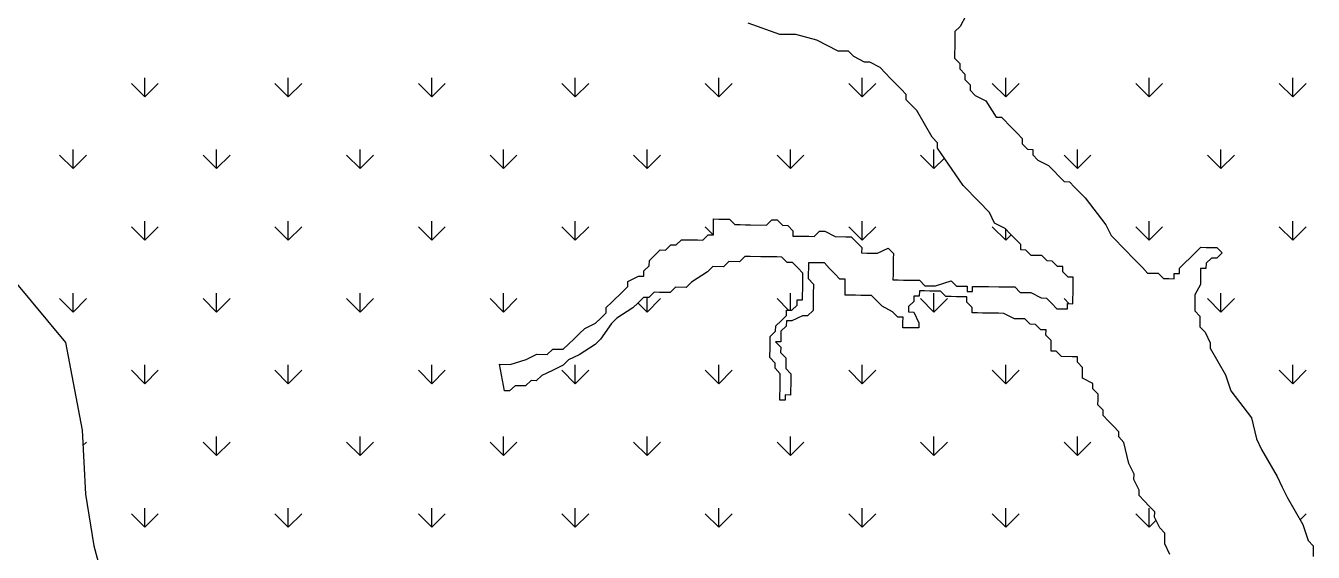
# Model space of a CAD drawing. Header units: metres. Extents: x 266585 to 279238, y 2117616 to 2127268.
# Drawn here: x 267594 to 268561, y 2119465 to 2119861 of the extents above; entities that cross this region are included whole.
import ezdxf

# ---------------------------------------------------------------- set-up
doc = ezdxf.new("R2010")
doc.units = ezdxf.units.M
doc.layers.add('MANGROOVES', color=112, linetype='Continuous')

msp = doc.modelspace()

# ---------------------------------------------------------------- linework, layer by layer
at = {"layer": 'MANGROOVES'}
for p, q in [((268300.06, 2119868.24), (268295.96, 2119860.34)), ((268160.49, 2119854.36), (268136.72, 2119862.67)), ((268172.43, 2119854.18), (268160.49, 2119854.36)), ((268188.3, 2119849.97), (268172.43, 2119854.18)), ((268291.92, 2119856.42), (268291.81, 2119848.45)), ((268295.96, 2119860.34), (268291.92, 2119856.42)), ((268204.11, 2119841.77), (268188.3, 2119849.97)), ((268291.75, 2119844.47), (268291.69, 2119840.49)), ((268291.81, 2119848.45), (268291.75, 2119844.47)), ((268212.07, 2119841.65), (268204.11, 2119841.77)), ((268215.99, 2119837.61), (268212.07, 2119841.65)), ((268223.89, 2119833.52), (268215.99, 2119837.61)), ((268291.69, 2119840.49), (268291.63, 2119836.51)), ((268291.63, 2119836.51), (268295.55, 2119832.47)), ((268227.88, 2119833.46), (268223.89, 2119833.52)), ((268235.78, 2119829.36), (268227.88, 2119833.46)), ((268239.7, 2119825.32), (268235.78, 2119829.36)), ((268243.63, 2119821.28), (268239.7, 2119825.32)), ((268295.55, 2119832.47), (268295.5, 2119828.49)), ((268295.5, 2119828.49), (268299.42, 2119824.45)), ((268299.42, 2119824.45), (268299.36, 2119820.46)), ((268247.55, 2119817.24), (268243.63, 2119821.28)), ((268251.47, 2119813.2), (268247.55, 2119817.24)), ((268299.36, 2119820.46), (268303.28, 2119816.42)), ((268303.28, 2119816.42), (268303.23, 2119812.44)), ((268255.39, 2119809.16), (268251.47, 2119813.2)), ((268255.34, 2119805.18), (268255.39, 2119809.16)), ((268263.18, 2119797.1), (268255.34, 2119805.18)), ((268303.23, 2119812.44), (268307.15, 2119808.4)), ((268307.15, 2119808.4), (268315.05, 2119804.3)), ((268274.83, 2119777.01), (268263.18, 2119797.1)), ((268315.05, 2119804.3), (268322.84, 2119792.24)), ((268322.84, 2119792.24), (268326.82, 2119792.18)), ((268326.82, 2119792.18), (268334.67, 2119784.1)), ((268278.76, 2119772.97), (268274.83, 2119777.01)), ((268334.67, 2119784.1), (268338.59, 2119780.07)), ((268338.59, 2119780.07), (268342.51, 2119776.03)), ((268342.51, 2119776.03), (268342.45, 2119772.04)), ((268278.7, 2119768.99), (268278.76, 2119772.97)), ((268298.2, 2119740.83), (268278.7, 2119768.99)), ((268342.45, 2119772.04), (268346.38, 2119768)), ((268346.38, 2119768), (268350.36, 2119767.95)), ((268350.36, 2119767.95), (268350.3, 2119763.96)), ((268350.3, 2119763.96), (268354.22, 2119759.92)), ((268354.22, 2119759.92), (268362.13, 2119755.83)), ((268362.13, 2119755.83), (268373.9, 2119743.71)), ((268309.97, 2119728.71), (268298.2, 2119740.83)), ((268373.9, 2119743.71), (268377.88, 2119743.65)), ((268377.88, 2119743.65), (268381.8, 2119739.61)), ((268381.8, 2119739.61), (268385.72, 2119735.57)), ((268317.81, 2119720.63), (268309.97, 2119728.71)), ((268385.72, 2119735.57), (268389.65, 2119731.53)), ((268389.65, 2119731.53), (268405.28, 2119711.39)), ((268321.68, 2119712.61), (268317.81, 2119720.63)), ((268110.56, 2119707.73), (268110.68, 2119715.69)), ((268110.68, 2119715.69), (268114.66, 2119715.64)), ((268114.66, 2119715.64), (268118.64, 2119715.58)), ((268118.64, 2119715.58), (268122.62, 2119715.52)), ((268122.62, 2119715.52), (268126.54, 2119711.48)), ((268126.54, 2119711.48), (268130.53, 2119711.42)), ((268130.53, 2119711.42), (268134.51, 2119711.36)), ((268134.51, 2119711.36), (268138.49, 2119711.3)), ((268138.49, 2119711.3), (268150.43, 2119711.13)), ((268150.43, 2119711.13), (268154.47, 2119715.05)), ((268154.47, 2119715.05), (268158.45, 2119714.99)), ((268158.45, 2119714.99), (268162.37, 2119710.95)), ((268162.37, 2119710.95), (268166.35, 2119710.9)), ((268166.35, 2119710.9), (268170.28, 2119706.86)), ((268329.58, 2119708.51), (268321.68, 2119712.61)), ((268333.5, 2119704.47), (268329.58, 2119708.51)), ((268405.28, 2119711.39), (268409.14, 2119703.36)), ((268082.52, 2119696.19), (268086.56, 2119700.12)), ((268086.56, 2119700.12), (268090.54, 2119700.06)), ((268090.54, 2119700.06), (268098.5, 2119699.94)), ((268098.5, 2119699.94), (268102.48, 2119699.88)), ((268102.48, 2119699.88), (268106.52, 2119703.81)), ((268106.52, 2119703.81), (268110.5, 2119703.75)), ((268110.5, 2119703.75), (268110.56, 2119707.73)), ((268170.28, 2119706.86), (268170.22, 2119702.88)), ((268170.22, 2119702.88), (268174.2, 2119702.82)), ((268174.2, 2119702.82), (268178.18, 2119702.76)), ((268178.18, 2119702.76), (268182.16, 2119702.7)), ((268182.16, 2119702.7), (268186.14, 2119702.64)), ((268186.14, 2119702.64), (268190.18, 2119706.57)), ((268190.18, 2119706.57), (268194.16, 2119706.51)), ((268194.16, 2119706.51), (268202.07, 2119702.41)), ((268202.07, 2119702.41), (268210.03, 2119702.29)), ((268210.03, 2119702.29), (268214.01, 2119702.23)), ((268214.01, 2119702.23), (268217.93, 2119698.19)), ((268341.35, 2119696.39), (268333.5, 2119704.47)), ((268409.14, 2119703.36), (268420.91, 2119691.24)), ((268066.48, 2119688.46), (268070.52, 2119692.38)), ((268070.52, 2119692.38), (268074.5, 2119692.33)), ((268074.5, 2119692.33), (268078.54, 2119696.25)), ((268078.54, 2119696.25), (268082.52, 2119696.19)), ((268217.93, 2119698.19), (268221.86, 2119694.15)), ((268221.86, 2119694.15), (268221.8, 2119690.17)), ((268221.8, 2119690.17), (268225.78, 2119690.12)), ((268225.78, 2119690.12), (268229.76, 2119690.06)), ((268229.76, 2119690.06), (268233.74, 2119690)), ((268233.74, 2119690), (268241.76, 2119693.86)), ((268241.76, 2119693.86), (268245.69, 2119689.82)), ((268245.69, 2119689.82), (268245.63, 2119685.84)), ((268341.29, 2119692.41), (268341.35, 2119696.39)), ((268345.27, 2119692.35), (268341.29, 2119692.41)), ((268349.19, 2119688.31), (268345.27, 2119692.35)), ((268420.91, 2119691.24), (268424.83, 2119687.2)), ((268468.63, 2119686.56), (268472.67, 2119690.49)), ((268472.67, 2119690.49), (268476.71, 2119694.41)), ((268476.71, 2119694.41), (268480.69, 2119694.35)), ((268480.69, 2119694.35), (268484.67, 2119694.3)), ((268484.67, 2119694.3), (268488.65, 2119694.24)), ((268492.57, 2119690.2), (268488.53, 2119686.27)), ((268488.65, 2119694.24), (268492.57, 2119690.2)), ((268058.34, 2119676.63), (268062.38, 2119680.56)), ((268062.38, 2119680.56), (268062.44, 2119684.54)), ((268062.44, 2119684.54), (268066.48, 2119688.46)), ((268110.15, 2119679.86), (268106.11, 2119675.93)), ((268118.12, 2119679.74), (268110.15, 2119679.86)), ((268122.16, 2119683.66), (268118.12, 2119679.74)), ((268130.12, 2119683.55), (268122.16, 2119683.66)), ((268134.16, 2119687.47), (268130.12, 2119683.55)), ((268138.14, 2119687.41), (268134.16, 2119687.47)), ((268146.1, 2119687.3), (268138.14, 2119687.41)), ((268150.08, 2119687.24), (268146.1, 2119687.3)), ((268154.06, 2119687.18), (268150.08, 2119687.24)), ((268158.04, 2119687.12), (268154.06, 2119687.18)), ((268162.02, 2119687.06), (268158.04, 2119687.12)), ((268165.95, 2119683.02), (268162.02, 2119687.06)), ((268169.93, 2119682.97), (268165.95, 2119683.02)), ((268173.85, 2119678.93), (268169.93, 2119682.97)), ((268181.87, 2119682.79), (268181.81, 2119678.81)), ((268185.85, 2119682.73), (268181.87, 2119682.79)), ((268189.83, 2119682.68), (268185.85, 2119682.73)), ((268193.82, 2119682.62), (268189.83, 2119682.68)), ((268197.74, 2119678.58), (268193.82, 2119682.62)), ((268245.57, 2119681.86), (268245.51, 2119677.88)), ((268245.63, 2119685.84), (268245.57, 2119681.86)), ((268357.16, 2119688.19), (268349.19, 2119688.31)), ((268361.08, 2119684.15), (268357.16, 2119688.19)), ((268365.06, 2119684.1), (268361.08, 2119684.15)), ((268368.98, 2119680.06), (268365.06, 2119684.1)), ((268372.96, 2119680), (268368.98, 2119680.06)), ((268372.91, 2119676.02), (268372.96, 2119680)), ((268424.83, 2119687.2), (268428.76, 2119683.16)), ((268428.76, 2119683.16), (268432.68, 2119679.13)), ((268460.55, 2119678.72), (268464.59, 2119682.64)), ((268464.59, 2119682.64), (268468.63, 2119686.56)), ((268480.51, 2119682.41), (268480.45, 2119678.43)), ((268484.55, 2119686.33), (268480.51, 2119682.41)), ((268488.53, 2119686.27), (268484.55, 2119686.33)), ((267584.48, 2119670.27), (267624, 2119622.93)), ((268046.28, 2119668.84), (268054.3, 2119672.71)), ((268054.3, 2119672.71), (268058.28, 2119672.65)), ((268058.28, 2119672.65), (268058.34, 2119676.63)), ((268106.11, 2119675.93), (268094.05, 2119668.15)), ((268177.77, 2119674.89), (268173.85, 2119678.93)), ((268177.66, 2119666.92), (268177.72, 2119670.9)), ((268177.72, 2119670.9), (268177.77, 2119674.89)), ((268181.76, 2119674.83), (268181.7, 2119670.85)), ((268181.7, 2119670.85), (268185.62, 2119666.81)), ((268181.81, 2119678.81), (268181.76, 2119674.83)), ((268201.66, 2119674.54), (268197.74, 2119678.58)), ((268205.58, 2119670.5), (268201.66, 2119674.54)), ((268209.56, 2119670.44), (268205.58, 2119670.5)), ((268209.51, 2119666.46), (268209.56, 2119670.44)), ((268245.45, 2119673.9), (268245.39, 2119669.92)), ((268245.39, 2119669.92), (268249.38, 2119669.86)), ((268245.51, 2119677.88), (268245.45, 2119673.9)), ((268249.38, 2119669.86), (268253.36, 2119669.8)), ((268253.36, 2119669.8), (268257.34, 2119669.74)), ((268257.34, 2119669.74), (268261.32, 2119669.68)), ((268261.32, 2119669.68), (268265.3, 2119669.62)), ((268265.3, 2119669.62), (268269.22, 2119665.58)), ((268376.83, 2119671.98), (268372.91, 2119676.02)), ((268380.81, 2119671.92), (268376.83, 2119671.98)), ((268380.75, 2119667.94), (268380.81, 2119671.92)), ((268432.68, 2119679.13), (268436.6, 2119675.09)), ((268436.6, 2119675.09), (268444.57, 2119674.97)), ((268444.57, 2119674.97), (268448.49, 2119670.93)), ((268448.49, 2119670.93), (268452.47, 2119670.87)), ((268452.47, 2119670.87), (268456.45, 2119670.81)), ((268456.45, 2119670.81), (268456.51, 2119674.79)), ((268456.51, 2119674.79), (268460.49, 2119674.74)), ((268460.49, 2119674.74), (268460.55, 2119678.72)), ((268476.36, 2119670.52), (268476.3, 2119666.54)), ((268476.47, 2119678.48), (268476.36, 2119670.52)), ((268480.45, 2119678.43), (268476.47, 2119678.48)), ((268034.11, 2119653.09), (268042.18, 2119660.94)), ((268042.18, 2119660.94), (268046.22, 2119664.86)), ((268046.22, 2119664.86), (268046.28, 2119668.84)), ((268066.07, 2119660.59), (268062.03, 2119656.67)), ((268070.05, 2119660.53), (268066.07, 2119660.59)), ((268078.01, 2119660.41), (268070.05, 2119660.53)), ((268082.05, 2119664.34), (268078.01, 2119660.41)), ((268090.02, 2119664.22), (268082.05, 2119664.34)), ((268094.05, 2119668.15), (268090.02, 2119664.22)), ((268177.54, 2119658.96), (268177.6, 2119662.94)), ((268177.6, 2119662.94), (268177.66, 2119666.92)), ((268185.62, 2119666.81), (268185.5, 2119658.84)), ((268209.39, 2119658.49), (268209.45, 2119662.48)), ((268209.45, 2119662.48), (268209.51, 2119666.46)), ((268265.18, 2119661.66), (268265.13, 2119657.68)), ((268269.16, 2119661.6), (268265.18, 2119661.66)), ((268273.15, 2119661.54), (268269.16, 2119661.6)), ((268269.22, 2119665.58), (268273.2, 2119665.53)), ((268277.13, 2119661.49), (268273.15, 2119661.54)), ((268273.2, 2119665.53), (268277.19, 2119665.47)), ((268281.11, 2119661.43), (268277.13, 2119661.49)), ((268277.19, 2119665.47), (268289.19, 2119669.28)), ((268285.03, 2119657.39), (268281.11, 2119661.43)), ((268289.19, 2119669.28), (268293.11, 2119665.24)), ((268293.11, 2119665.24), (268297.09, 2119665.18)), ((268297.09, 2119665.18), (268301.07, 2119665.12)), ((268301.07, 2119665.12), (268301.01, 2119661.14)), ((268301.01, 2119661.14), (268304.99, 2119661.08)), ((268304.99, 2119661.08), (268305.05, 2119665.06)), ((268305.05, 2119665.06), (268309.03, 2119665)), ((268309.03, 2119665), (268313.01, 2119664.94)), ((268313.01, 2119664.94), (268317, 2119664.89)), ((268317, 2119664.89), (268324.96, 2119664.77)), ((268324.96, 2119664.77), (268328.94, 2119664.71)), ((268328.94, 2119664.71), (268332.92, 2119664.65)), ((268332.92, 2119664.65), (268336.9, 2119664.6)), ((268336.9, 2119664.6), (268340.82, 2119660.56)), ((268340.82, 2119660.56), (268348.79, 2119660.44)), ((268348.79, 2119660.44), (268356.69, 2119656.34)), ((268380.58, 2119655.99), (268380.64, 2119659.97)), ((268380.64, 2119659.97), (268380.69, 2119663.95)), ((268380.69, 2119663.95), (268380.75, 2119667.94)), ((268476.3, 2119666.54), (268472.2, 2119658.63)), ((268030.07, 2119649.17), (268034.11, 2119653.09)), ((268054.01, 2119652.8), (268049.97, 2119648.88)), ((268058.05, 2119656.72), (268054.01, 2119652.8)), ((268062.03, 2119656.67), (268058.05, 2119656.72)), ((268169.4, 2119647.13), (268173.44, 2119651.05)), ((268173.44, 2119651.05), (268173.5, 2119655.04)), ((268173.5, 2119655.04), (268177.48, 2119654.98)), ((268177.48, 2119654.98), (268177.54, 2119658.96)), ((268185.39, 2119650.88), (268185.33, 2119646.9)), ((268185.45, 2119654.86), (268185.39, 2119650.88)), ((268185.5, 2119658.84), (268185.45, 2119654.86)), ((268213.37, 2119658.44), (268209.39, 2119658.49)), ((268217.35, 2119658.38), (268213.37, 2119658.44)), ((268221.33, 2119658.32), (268217.35, 2119658.38)), ((268225.31, 2119658.26), (268221.33, 2119658.32)), ((268229.3, 2119658.2), (268225.31, 2119658.26)), ((268233.22, 2119654.16), (268229.3, 2119658.2)), ((268237.14, 2119650.12), (268233.22, 2119654.16)), ((268261.09, 2119653.76), (268257.05, 2119649.83)), ((268261.14, 2119657.74), (268261.09, 2119653.76)), ((268265.13, 2119657.68), (268261.14, 2119657.74)), ((268289.01, 2119657.33), (268285.03, 2119657.39)), ((268292.99, 2119657.27), (268289.01, 2119657.33)), ((268296.97, 2119657.21), (268292.99, 2119657.27)), ((268300.96, 2119657.16), (268296.97, 2119657.21)), ((268300.9, 2119653.17), (268300.96, 2119657.16)), ((268304.82, 2119649.13), (268300.9, 2119653.17)), ((268356.69, 2119656.34), (268360.67, 2119656.28)), ((268360.67, 2119656.28), (268364.59, 2119652.24)), ((268364.59, 2119652.24), (268368.52, 2119648.2)), ((268376.48, 2119648.09), (268376.54, 2119652.07)), ((268376.54, 2119652.07), (268380.52, 2119652.01)), ((268380.52, 2119652.01), (268380.58, 2119655.99)), ((268472.14, 2119654.65), (268472.03, 2119646.69)), ((268472.2, 2119658.63), (268472.14, 2119654.65)), ((268021.93, 2119637.34), (268025.97, 2119641.26)), ((268025.97, 2119641.26), (268030.01, 2119645.19)), ((268030.01, 2119645.19), (268030.07, 2119649.17)), ((268037.91, 2119641.09), (268033.87, 2119637.16)), ((268049.97, 2119648.88), (268037.91, 2119641.09)), ((268161.33, 2119639.28), (268165.37, 2119643.21)), ((268165.37, 2119643.21), (268165.42, 2119647.19)), ((268165.42, 2119647.19), (268169.4, 2119647.13)), ((268177.31, 2119643.03), (268169.29, 2119639.17)), ((268181.29, 2119642.97), (268177.31, 2119643.03)), ((268185.33, 2119646.9), (268181.29, 2119642.97)), ((268245.05, 2119646.03), (268237.14, 2119650.12)), ((268248.97, 2119641.99), (268245.05, 2119646.03)), ((268252.95, 2119641.93), (268248.97, 2119641.99)), ((268252.89, 2119637.95), (268252.95, 2119641.93)), ((268257.05, 2119649.83), (268256.99, 2119645.85)), ((268256.99, 2119645.85), (268260.97, 2119645.79)), ((268260.97, 2119645.79), (268264.83, 2119637.77)), ((268304.76, 2119645.15), (268304.82, 2119649.13)), ((268308.74, 2119645.09), (268304.76, 2119645.15)), ((268312.72, 2119645.04), (268308.74, 2119645.09)), ((268316.7, 2119644.98), (268312.72, 2119645.04)), ((268324.67, 2119644.86), (268316.7, 2119644.98)), ((268328.65, 2119644.8), (268324.67, 2119644.86)), ((268336.55, 2119640.7), (268328.65, 2119644.8)), ((268340.53, 2119640.65), (268336.55, 2119640.7)), ((268344.51, 2119640.59), (268340.53, 2119640.65)), ((268348.44, 2119636.55), (268344.51, 2119640.59)), ((268368.52, 2119648.2), (268372.5, 2119648.14)), ((268372.5, 2119648.14), (268376.48, 2119648.09)), ((268472.03, 2119646.69), (268475.95, 2119642.65)), ((268475.95, 2119642.65), (268475.89, 2119638.67)), ((268009.87, 2119629.55), (268013.91, 2119633.47)), ((268013.91, 2119633.47), (268021.93, 2119637.34)), ((268033.87, 2119637.16), (268025.74, 2119625.34)), ((268153.19, 2119627.46), (268157.23, 2119631.38)), ((268157.23, 2119631.38), (268157.29, 2119635.36)), ((268157.29, 2119635.36), (268161.33, 2119639.28)), ((268161.21, 2119631.32), (268161.15, 2119627.34)), ((268165.25, 2119635.24), (268161.21, 2119631.32)), ((268165.31, 2119639.23), (268165.25, 2119635.24)), ((268169.29, 2119639.17), (268165.31, 2119639.23)), ((268252.83, 2119633.96), (268252.89, 2119637.95)), ((268256.81, 2119633.91), (268252.83, 2119633.96)), ((268260.8, 2119633.85), (268256.81, 2119633.91)), ((268264.78, 2119633.79), (268260.8, 2119633.85)), ((268264.83, 2119637.77), (268264.78, 2119633.79)), ((268352.42, 2119636.49), (268348.44, 2119636.55)), ((268356.34, 2119632.45), (268352.42, 2119636.49)), ((268360.32, 2119632.39), (268356.34, 2119632.45)), ((268360.26, 2119628.41), (268360.32, 2119632.39)), ((268475.89, 2119638.67), (268475.83, 2119634.69)), ((268475.83, 2119634.69), (268479.76, 2119630.65)), ((267624, 2119622.93), (267636.45, 2119557.05)), ((267997.75, 2119617.78), (268001.79, 2119621.7)), ((268001.79, 2119621.7), (268005.83, 2119625.63)), ((268005.83, 2119625.63), (268009.87, 2119629.55)), ((268021.7, 2119621.41), (268009.64, 2119613.62)), ((268025.74, 2119625.34), (268021.7, 2119621.41)), ((268153.07, 2119619.49), (268153.13, 2119623.47)), ((268153.13, 2119623.47), (268153.19, 2119627.46)), ((268161.09, 2119623.36), (268157.11, 2119623.42)), ((268157.11, 2119623.42), (268161.03, 2119619.38)), ((268161.15, 2119627.34), (268161.09, 2119623.36)), ((268364.19, 2119624.37), (268360.26, 2119628.41)), ((268364.13, 2119620.39), (268364.19, 2119624.37)), ((268479.76, 2119630.65), (268483.62, 2119622.62)), ((268483.62, 2119622.62), (268483.56, 2119618.64)), ((267969.77, 2119610.22), (267977.79, 2119614.09)), ((267977.79, 2119614.09), (267985.75, 2119613.97)), ((267985.75, 2119613.97), (267989.79, 2119617.9)), ((267989.79, 2119617.9), (267993.77, 2119617.84)), ((267993.77, 2119617.84), (267997.75, 2119617.78)), ((268009.64, 2119613.62), (268001.62, 2119609.76)), ((268152.96, 2119611.53), (268153.07, 2119619.49)), ((268156.88, 2119607.49), (268152.96, 2119611.53)), ((268161.03, 2119619.38), (268160.98, 2119615.39)), ((268160.98, 2119615.39), (268164.9, 2119611.35)), ((268364.07, 2119616.41), (268364.13, 2119620.39)), ((268368.05, 2119616.35), (268364.07, 2119616.41)), ((268371.97, 2119612.31), (268368.05, 2119616.35)), ((268379.94, 2119612.19), (268371.97, 2119612.31)), ((268383.92, 2119612.13), (268379.94, 2119612.19)), ((268383.86, 2119608.15), (268383.92, 2119612.13)), ((268483.56, 2119618.64), (268495.21, 2119598.56)), ((267953.49, 2119586.57), (267949.8, 2119606.53)), ((267949.8, 2119606.53), (267957.77, 2119606.42)), ((267957.77, 2119606.42), (267969.77, 2119610.22)), ((267989.56, 2119601.97), (267981.54, 2119598.1)), ((267997.58, 2119605.83), (267989.56, 2119601.97)), ((268001.62, 2119609.76), (267997.58, 2119605.83)), ((268156.82, 2119603.51), (268156.88, 2119607.49)), ((268160.74, 2119599.47), (268156.82, 2119603.51)), ((268164.9, 2119611.35), (268164.78, 2119603.39)), ((268164.78, 2119603.39), (268168.71, 2119599.35)), ((268387.78, 2119604.11), (268383.86, 2119608.15)), ((268387.72, 2119600.13), (268387.78, 2119604.11)), ((267973.52, 2119594.24), (267969.48, 2119590.32)), ((267977.5, 2119594.18), (267973.52, 2119594.24)), ((267981.54, 2119598.1), (267977.5, 2119594.18)), ((268160.63, 2119591.5), (268160.69, 2119595.48)), ((268160.69, 2119595.48), (268160.74, 2119599.47)), ((268168.65, 2119595.37), (268168.59, 2119591.39)), ((268168.71, 2119599.35), (268168.65, 2119595.37)), ((268387.67, 2119596.15), (268387.72, 2119600.13)), ((268395.57, 2119592.05), (268387.67, 2119596.15)), ((268495.21, 2119598.56), (268499.02, 2119586.56)), ((267957.48, 2119586.51), (267953.49, 2119586.57)), ((267961.51, 2119590.43), (267957.48, 2119586.51)), ((267969.48, 2119590.32), (267961.51, 2119590.43)), ((268160.45, 2119579.56), (268160.51, 2119583.54)), ((268160.51, 2119583.54), (268160.57, 2119587.52)), ((268160.57, 2119587.52), (268160.63, 2119591.5)), ((268164.49, 2119583.48), (268164.43, 2119579.5)), ((268168.47, 2119583.42), (268164.49, 2119583.48)), ((268168.53, 2119587.41), (268168.47, 2119583.42)), ((268168.59, 2119591.39), (268168.53, 2119587.41)), ((268395.51, 2119588.07), (268395.57, 2119592.05)), ((268399.43, 2119584.03), (268395.51, 2119588.07)), ((268399.38, 2119580.05), (268399.43, 2119584.03)), ((268499.02, 2119586.56), (268514.65, 2119566.41)), ((268164.43, 2119579.5), (268160.45, 2119579.56)), ((268399.32, 2119576.07), (268399.38, 2119580.05)), ((268403.24, 2119572.03), (268399.32, 2119576.07)), ((268403.18, 2119568.04), (268403.24, 2119572.03)), ((268407.11, 2119564), (268403.18, 2119568.04)), ((268411.03, 2119559.96), (268407.11, 2119564)), ((268514.65, 2119566.41), (268518.4, 2119550.43)), ((267636.45, 2119557.05), (267638.79, 2119508.86)), ((268414.95, 2119555.92), (268411.03, 2119559.96)), ((268414.89, 2119551.94), (268414.95, 2119555.92)), ((268418.82, 2119547.9), (268414.89, 2119551.94)), ((268422.56, 2119531.92), (268418.82, 2119547.9)), ((268518.4, 2119550.43), (268522.27, 2119542.41)), ((268522.27, 2119542.41), (268533.92, 2119522.32)), ((268426.43, 2119523.9), (268422.56, 2119531.92)), ((268426.37, 2119519.91), (268426.43, 2119523.9)), ((268430.24, 2119511.89), (268426.37, 2119519.91)), ((268533.92, 2119522.32), (268537.78, 2119514.3)), ((267638.79, 2119508.86), (267645.26, 2119470.12)), ((268430.18, 2119507.91), (268430.24, 2119511.89)), ((268434.1, 2119503.87), (268430.18, 2119507.91)), ((268537.78, 2119514.3), (268541.65, 2119506.28)), ((268541.65, 2119506.28), (268553.3, 2119486.2)), ((268438.02, 2119499.83), (268434.1, 2119503.87)), ((268441.95, 2119495.79), (268438.02, 2119499.83)), ((268441.89, 2119491.81), (268441.95, 2119495.79)), ((268445.75, 2119483.79), (268441.89, 2119491.81)), ((268553.3, 2119486.2), (268557.11, 2119474.19)), ((268449.68, 2119479.75), (268445.75, 2119483.79)), ((268449.56, 2119471.78), (268449.68, 2119479.75)), ((267645.26, 2119470.12), (267650.26, 2119451.61)), ((268453.42, 2119463.76), (268449.56, 2119471.78)), ((268557.11, 2119474.19), (268561.03, 2119470.15)), ((268561.03, 2119470.15), (268560.91, 2119462.19))]:
    msp.add_line(p, q, dxfattribs=at)
at = {"layer": 'MANGROOVES', "linetype": 'Continuous'}
for p, q in [((267683.47, 2119807.42), (267673.37, 2119817.52)), ((267683.47, 2119807.42), (267683.47, 2119821.71)), ((267683.47, 2119807.42), (267693.58, 2119817.52)), ((267791.24, 2119807.42), (267781.13, 2119817.52)), ((267791.24, 2119807.42), (267791.24, 2119821.71)), ((267791.24, 2119807.42), (267801.34, 2119817.52)), ((267899, 2119807.42), (267888.9, 2119817.52)), ((267899, 2119807.42), (267899, 2119821.71)), ((267899, 2119807.42), (267909.1, 2119817.52)), ((268006.76, 2119807.42), (267996.66, 2119817.52)), ((268006.76, 2119807.42), (268006.76, 2119821.71)), ((268006.76, 2119807.42), (268016.87, 2119817.52)), ((268114.53, 2119807.42), (268104.42, 2119817.52)), ((268114.53, 2119807.42), (268114.53, 2119821.71)), ((268114.53, 2119807.42), (268124.63, 2119817.52)), ((268222.29, 2119807.42), (268212.19, 2119817.52)), ((268222.29, 2119807.42), (268222.29, 2119821.71)), ((268222.29, 2119807.42), (268232.39, 2119817.52)), ((268330.05, 2119807.42), (268319.95, 2119817.52)), ((268330.05, 2119807.42), (268330.05, 2119821.71)), ((268330.05, 2119807.42), (268340.16, 2119817.52)), ((268437.82, 2119807.42), (268427.71, 2119817.52)), ((268437.82, 2119807.42), (268437.82, 2119821.71)), ((268437.82, 2119807.42), (268447.92, 2119817.52)), ((268545.58, 2119807.42), (268535.48, 2119817.52)), ((268545.58, 2119807.42), (268545.58, 2119821.71)), ((268545.58, 2119807.42), (268555.68, 2119817.52)), ((267629.59, 2119753.54), (267629.59, 2119767.82)), ((267737.36, 2119753.54), (267737.36, 2119767.82)), ((267845.12, 2119753.54), (267845.12, 2119767.82)), ((267952.88, 2119753.54), (267952.88, 2119767.82)), ((268060.65, 2119753.54), (268060.65, 2119767.82)), ((268168.41, 2119753.54), (268168.41, 2119767.82)), ((268276.17, 2119753.54), (268276.17, 2119767.82)), ((268383.93, 2119753.54), (268383.93, 2119767.82)), ((268491.7, 2119753.54), (268491.7, 2119767.82)), ((267629.59, 2119753.54), (267619.49, 2119763.64)), ((267629.59, 2119753.54), (267639.7, 2119763.64)), ((267737.36, 2119753.54), (267727.25, 2119763.64)), ((267737.36, 2119753.54), (267747.46, 2119763.64)), ((267845.12, 2119753.54), (267835.02, 2119763.64)), ((267845.12, 2119753.54), (267855.22, 2119763.64)), ((267952.88, 2119753.54), (267942.78, 2119763.64)), ((267952.88, 2119753.54), (267962.98, 2119763.64)), ((268060.65, 2119753.54), (268050.54, 2119763.64)), ((268060.65, 2119753.54), (268070.75, 2119763.64)), ((268168.41, 2119753.54), (268158.31, 2119763.64)), ((268168.41, 2119753.54), (268178.51, 2119763.64)), ((268276.17, 2119753.54), (268266.07, 2119763.64)), ((268276.17, 2119753.54), (268283.99, 2119761.35)), ((268383.93, 2119753.54), (268373.83, 2119763.64)), ((268383.93, 2119753.54), (268394.04, 2119763.64)), ((268491.7, 2119753.54), (268481.59, 2119763.64)), ((268491.7, 2119753.54), (268501.8, 2119763.64)), ((267683.47, 2119699.65), (267673.37, 2119709.76)), ((267683.47, 2119699.65), (267683.47, 2119713.94)), ((267683.47, 2119699.65), (267693.58, 2119709.76)), ((267791.24, 2119699.65), (267781.13, 2119709.76)), ((267791.24, 2119699.65), (267791.24, 2119713.94)), ((267791.24, 2119699.65), (267801.34, 2119709.76)), ((267899, 2119699.65), (267888.9, 2119709.76)), ((267899, 2119699.65), (267899, 2119713.94)), ((267899, 2119699.65), (267909.1, 2119709.76)), ((268006.76, 2119699.65), (267996.66, 2119709.76)), ((268006.76, 2119699.65), (268006.76, 2119713.94)), ((268006.76, 2119699.65), (268016.87, 2119709.76)), ((268110.43, 2119703.75), (268104.42, 2119709.76)), ((268222.29, 2119699.65), (268212.19, 2119709.76)), ((268222.29, 2119699.65), (268222.29, 2119713.94)), ((268222.29, 2119699.65), (268232.39, 2119709.76)), ((268330.05, 2119699.65), (268319.95, 2119709.76)), ((268437.82, 2119699.65), (268427.71, 2119709.76)), ((268437.82, 2119699.65), (268437.82, 2119713.94)), ((268437.82, 2119699.65), (268447.92, 2119709.76)), ((268545.58, 2119699.65), (268535.48, 2119709.76)), ((268545.58, 2119699.65), (268545.58, 2119713.94)), ((268545.58, 2119699.65), (268555.68, 2119709.76)), ((268330.05, 2119699.65), (268330.05, 2119708.02)), ((268330.05, 2119699.65), (268334.18, 2119703.78)), ((267629.59, 2119645.77), (267629.59, 2119660.06)), ((267737.36, 2119645.77), (267737.36, 2119660.06)), ((267845.12, 2119645.77), (267845.12, 2119660.06)), ((267952.88, 2119645.77), (267952.88, 2119660.06)), ((268168.41, 2119647.15), (268168.41, 2119660.06)), ((268276.17, 2119645.77), (268276.17, 2119660.06)), ((268491.7, 2119645.77), (268491.7, 2119660.06)), ((267629.59, 2119645.77), (267619.49, 2119655.88)), ((267629.59, 2119645.77), (267639.7, 2119655.88)), ((267737.36, 2119645.77), (267727.25, 2119655.88)), ((267737.36, 2119645.77), (267747.46, 2119655.88)), ((267845.12, 2119645.77), (267835.02, 2119655.88)), ((267845.12, 2119645.77), (267855.22, 2119655.88)), ((267952.88, 2119645.77), (267942.78, 2119655.88)), ((267952.88, 2119645.77), (267962.98, 2119655.88)), ((268060.65, 2119645.77), (268053.81, 2119652.61)), ((268060.65, 2119645.77), (268060.65, 2119656.69)), ((268060.65, 2119645.77), (268070.75, 2119655.88)), ((268167.02, 2119647.17), (268158.31, 2119655.88)), ((268276.17, 2119645.77), (268266.07, 2119655.88)), ((268276.17, 2119645.77), (268286.27, 2119655.88)), ((268377.66, 2119652.05), (268373.83, 2119655.88)), ((268491.7, 2119645.77), (268481.59, 2119655.88)), ((268491.7, 2119645.77), (268501.8, 2119655.88)), ((267683.47, 2119591.89), (267673.37, 2119601.99)), ((267683.47, 2119591.89), (267683.47, 2119606.18)), ((267683.47, 2119591.89), (267693.58, 2119601.99)), ((267791.24, 2119591.89), (267781.13, 2119601.99)), ((267791.24, 2119591.89), (267791.24, 2119606.18)), ((267791.24, 2119591.89), (267801.34, 2119601.99)), ((267899, 2119591.89), (267888.9, 2119601.99)), ((267899, 2119591.89), (267899, 2119606.18)), ((267899, 2119591.89), (267909.1, 2119601.99)), ((268006.76, 2119591.89), (267996.66, 2119601.99)), ((268006.76, 2119591.89), (268006.76, 2119606.18)), ((268006.76, 2119591.89), (268016.87, 2119601.99)), ((268114.53, 2119591.89), (268104.42, 2119601.99)), ((268114.53, 2119591.89), (268114.53, 2119606.18)), ((268114.53, 2119591.89), (268124.63, 2119601.99)), ((268222.29, 2119591.89), (268212.19, 2119601.99)), ((268222.29, 2119591.89), (268222.29, 2119606.18)), ((268222.29, 2119591.89), (268232.39, 2119601.99)), ((268330.05, 2119591.89), (268319.95, 2119601.99)), ((268330.05, 2119591.89), (268330.05, 2119606.18)), ((268330.05, 2119591.89), (268340.16, 2119601.99)), ((268545.58, 2119591.89), (268535.48, 2119601.99)), ((268545.58, 2119591.89), (268545.58, 2119606.18)), ((268545.58, 2119591.89), (268555.68, 2119601.99)), ((267637.02, 2119545.44), (267639.7, 2119548.11)), ((267737.36, 2119538.01), (267727.25, 2119548.11)), ((267737.36, 2119538.01), (267737.36, 2119552.3)), ((267737.36, 2119538.01), (267747.46, 2119548.11)), ((267845.12, 2119538.01), (267835.02, 2119548.11)), ((267845.12, 2119538.01), (267845.12, 2119552.3)), ((267845.12, 2119538.01), (267855.22, 2119548.11)), ((267952.88, 2119538.01), (267942.78, 2119548.11)), ((267952.88, 2119538.01), (267952.88, 2119552.3)), ((267952.88, 2119538.01), (267962.98, 2119548.11)), ((268060.65, 2119538.01), (268050.54, 2119548.11)), ((268060.65, 2119538.01), (268060.65, 2119552.3)), ((268060.65, 2119538.01), (268070.75, 2119548.11)), ((268168.41, 2119538.01), (268158.31, 2119548.11)), ((268168.41, 2119538.01), (268168.41, 2119552.3)), ((268168.41, 2119538.01), (268178.51, 2119548.11)), ((268276.17, 2119538.01), (268266.07, 2119548.11)), ((268276.17, 2119538.01), (268276.17, 2119552.3)), ((268276.17, 2119538.01), (268286.27, 2119548.11)), ((268383.93, 2119538.01), (268373.83, 2119548.11)), ((268383.93, 2119538.01), (268383.93, 2119552.3)), ((268383.93, 2119538.01), (268394.04, 2119548.11)), ((267683.47, 2119484.13), (267683.47, 2119498.42)), ((267791.24, 2119484.13), (267791.24, 2119498.42)), ((267899, 2119484.13), (267899, 2119498.42)), ((268006.76, 2119484.13), (268006.76, 2119498.42)), ((268114.53, 2119484.13), (268114.53, 2119498.42)), ((268222.29, 2119484.13), (268222.29, 2119498.42)), ((268330.05, 2119484.13), (268330.05, 2119498.42)), ((268437.82, 2119484.13), (268437.82, 2119498.42)), ((267683.47, 2119484.13), (267673.37, 2119494.23)), ((267683.47, 2119484.13), (267693.58, 2119494.23)), ((267791.24, 2119484.13), (267781.13, 2119494.23)), ((267791.24, 2119484.13), (267801.34, 2119494.23)), ((267899, 2119484.13), (267888.9, 2119494.23)), ((267899, 2119484.13), (267909.1, 2119494.23)), ((268006.76, 2119484.13), (267996.66, 2119494.23)), ((268006.76, 2119484.13), (268016.87, 2119494.23)), ((268114.53, 2119484.13), (268104.42, 2119494.23)), ((268114.53, 2119484.13), (268124.63, 2119494.23)), ((268222.29, 2119484.13), (268212.19, 2119494.23)), ((268222.29, 2119484.13), (268232.39, 2119494.23)), ((268330.05, 2119484.13), (268319.95, 2119494.23)), ((268330.05, 2119484.13), (268340.16, 2119494.23)), ((268437.82, 2119484.13), (268427.71, 2119494.23)), ((268437.82, 2119484.13), (268443.06, 2119489.37)), ((268551.23, 2119489.77), (268555.68, 2119494.23))]:
    msp.add_line(p, q, dxfattribs=at)

doc.saveas('drawing.dxf')
